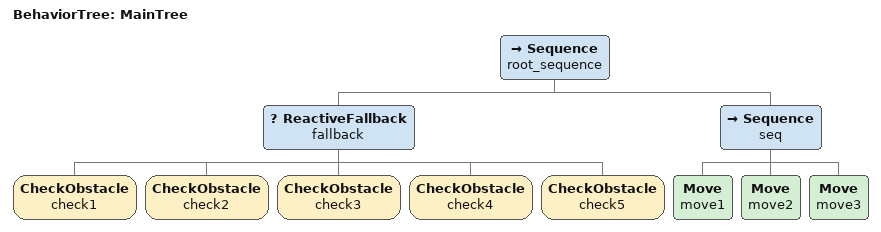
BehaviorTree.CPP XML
<root>
    <BehaviorTree ID="MainTree">
        <Sequence name="root_sequence">
            <ReactiveFallback name="fallback">
                <CheckObstacle name="check1"/>
                <CheckObstacle name="check2"/>
                <CheckObstacle name="check3"/>
                <CheckObstacle name="check4"/>
                <CheckObstacle name="check5"/>
            </ReactiveFallback>
            <Sequence name="seq">
                <Move name="move1" />
                <Move name="move2" />
                <Move name="move3" />
            </Sequence>
        </Sequence>
    </BehaviorTree>
</root>
